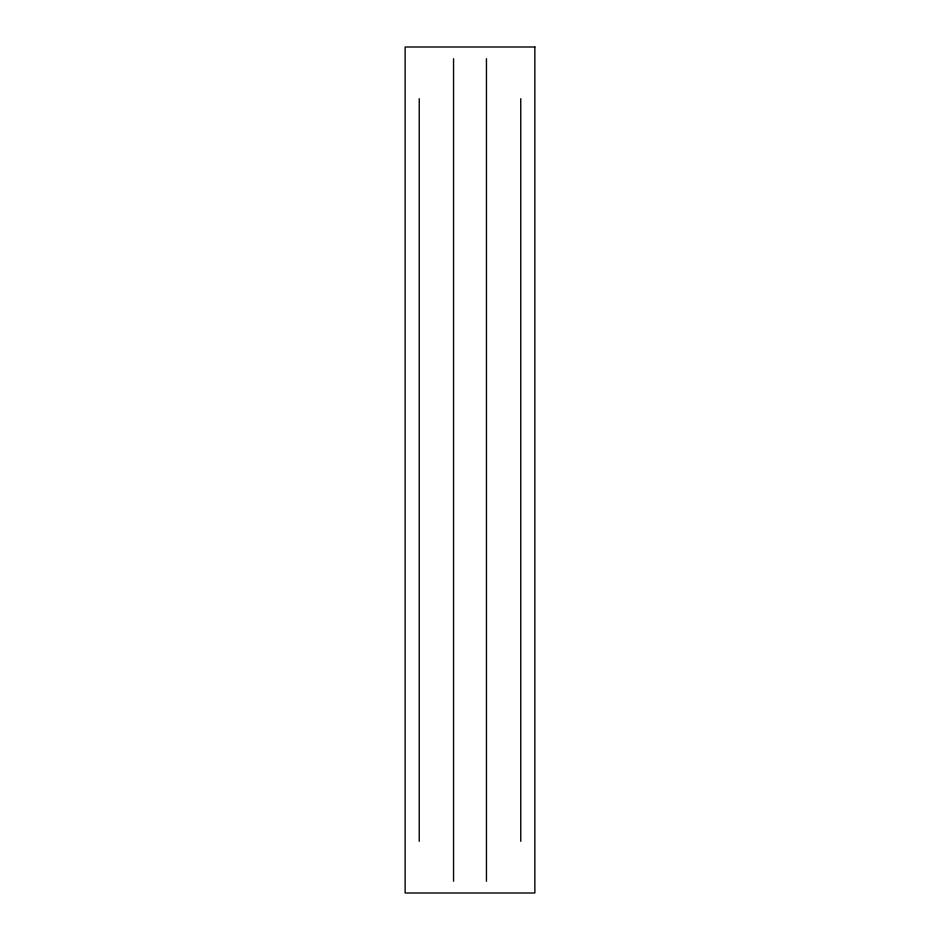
<?xml version="1.0" encoding="UTF-8"?>
<svg xmlns="http://www.w3.org/2000/svg" width="940" height="940" viewBox="0 0 940 940"><rect width="100%" height="100%" fill="white"/><g stroke="black" fill="none" stroke-linecap="round" stroke-linejoin="round"><path stroke-width="1.41" d="M520.76 98.7L520.76 841.3M486.45 58.75L486.45 881.25M453.55 58.75L453.55 881.25M419.24 98.7L419.24 841.3M534.86 47L405.14 47L405.14 893L534.86 893L534.86 47"/></g></svg>
